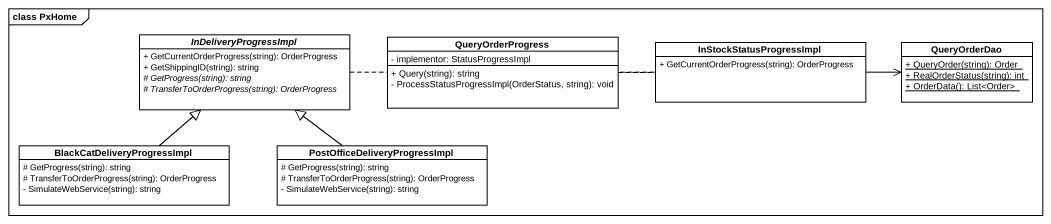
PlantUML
@startuml
mainframe class PxHome
hide circle
hide empty members
skinparam classAttributeIconSize 0
abstract class InDeliveryProgressImpl {
  + GetCurrentOrderProgress(string): OrderProgress
  + GetShippingID(string): string
  {abstract} # GetProgress(string): string
  {abstract} # TransferToOrderProgress(string): OrderProgress
}
class QueryOrderProgress {
  - implementor: StatusProgressImpl
  + Query(string): string
  - ProcessStatusProgressImpl(OrderStatus, string): void
}
class InStockStatusProgressImpl {
  + GetCurrentOrderProgress(string): OrderProgress
}
class QueryOrderDao {
  {static} + QueryOrder(string): Order
  {static} + RealOrderStatus(string): int
  {static} + OrderData(): List<Order>
}
class BlackCatDeliveryProgressImpl {
  # GetProgress(string): string
  # TransferToOrderProgress(string): OrderProgress
  - SimulateWebService(string): string
}
class "PostOfficeDeliveryProgressImpl" as PostOfficeDeliveryProgressIm {
  # GetProgress(string): string
  # TransferToOrderProgress(string): OrderProgress
  - SimulateWebService(string): string
}
InDeliveryProgressImpl .right.> QueryOrderDao
QueryOrderProgress .right.> QueryOrderDao
InStockStatusProgressImpl .right.> QueryOrderDao
BlackCatDeliveryProgressImpl -up-|> InDeliveryProgressImpl
PostOfficeDeliveryProgressIm -up-|> InDeliveryProgressImpl
@enduml
